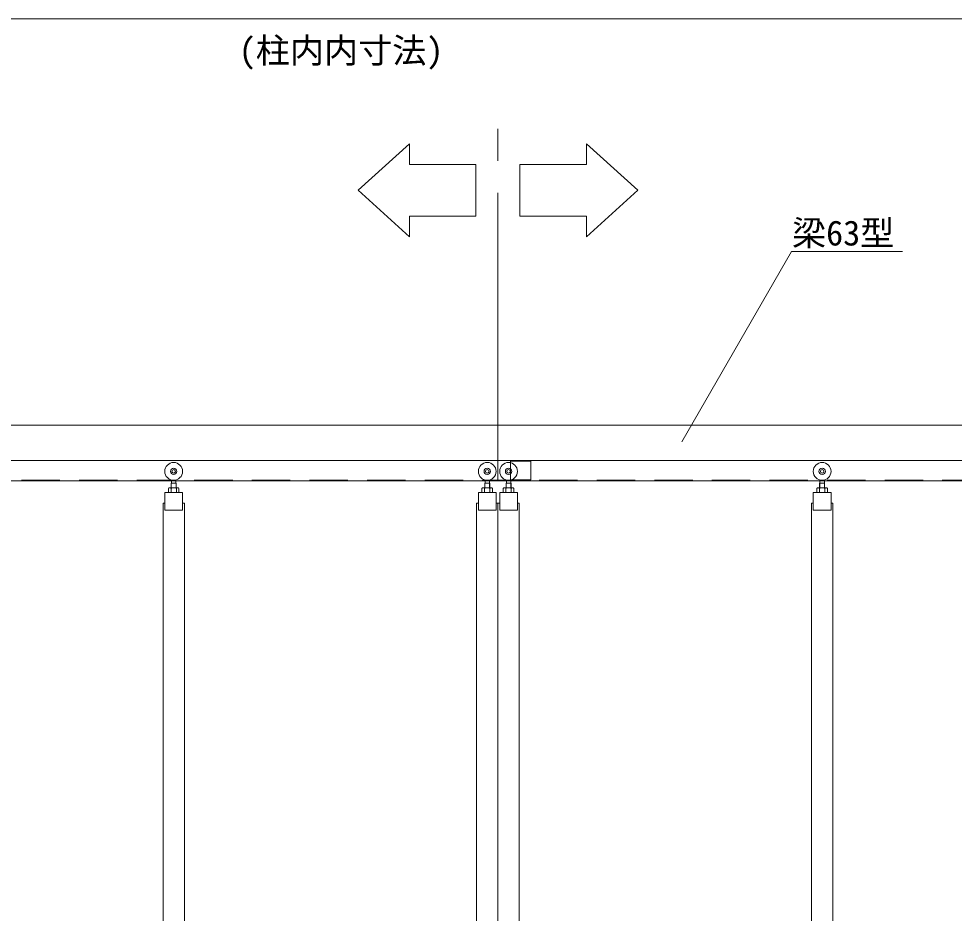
# Model space of a CAD drawing. Units: millimetres, scale not verified. Extents: x -10062 to 10062, y -16938 to 16938.
# Drawn here: x -4269 to -1638, y 9351 to 11868 of the extents above; entities that cross this region are included whole.
import ezdxf
from ezdxf.enums import TextEntityAlignment as Align

# ---------------------------------------------------------------- set-up
doc = ezdxf.new("R2010")
doc.units = ezdxf.units.MM
doc.header["$LTSCALE"] = 90
doc.linetypes.add('CHAIN2', pattern=[12, 9, -1, 1, -1])
doc.linetypes.add('DASHED1', pattern=[1.8, 1.2, -0.6])
for name, color, linetype, lineweight in [('0-C_寸法', 134, 'Continuous', 18), ('1-1_中央走行棒', 134, 'Continuous', 18), ('1-2_中央走行棒右', 134, 'Continuous', 18), ('1-3_中央走行棒左', 134, 'Continuous', 18), ('1-6_通芯', 134, 'CHAIN2', 18), ('1-B_文字', 134, 'Continuous', 18), ('2-0_梁63', 134, 'Continuous', 18)]:
    doc.layers.add(name, color=color, linetype=linetype, lineweight=lineweight)
doc.styles.add('ＭＳ ゴシック', font='')
doc.styles.get('ＭＳ ゴシック').set_extended_font_data('MS Gothic')

msp = doc.modelspace()

# ---------------------------------------------------------------- linework, layer by layer
at = {"layer": '0-C_寸法'}
msp.add_line((-6457.5, 11867.5), (-267.5, 11867.5), dxfattribs=at)
at = {"layer": '1-1_中央走行棒'}
for p, q in [((-3840.2, 10548.06), (-3840.2, 10561.1)), ((-3839.75, 10561.1), (-3839.75, 10569.9)), ((-3827.25, 10561.1), (-3827.25, 10569.9)), ((-3826.8, 10548.06), (-3826.8, 10561.1)), ((-2016.2, 10548.06), (-2016.2, 10561.1)), ((-2015.75, 10561.1), (-2015.75, 10569.9)), ((-2003.25, 10561.1), (-2003.25, 10569.9)), ((-2002.8, 10548.06), (-2002.8, 10561.1)), ((-3844.63, 10548.06), (-3822.37, 10548.06)), ((-3844.63, 10548.06), (-3841, 10548.06)), ((-3841.43, 10548.06), (-3841.43, 10548.1)), ((-3841, 10546.06), (-3841, 10535.06)), ((-3826, 10548.06), (-3822.37, 10548.06)), ((-3826, 10546.06), (-3826, 10535.06)), ((-3825.56, 10548.06), (-3825.56, 10548.1)), ((-2020.63, 10548.06), (-1998.38, 10548.06)), ((-2020.63, 10548.06), (-2017, 10548.06)), ((-2017.44, 10548.06), (-2017.44, 10548.1)), ((-2017, 10546.06), (-2017, 10535.06)), ((-2002, 10548.06), (-1998.38, 10548.06)), ((-2002, 10546.06), (-2002, 10535.06)), ((-2001.56, 10548.06), (-2001.56, 10548.1))]:
    msp.add_line(p, q, dxfattribs=at)
for points in [[(-3841.43, 10548.1), (-3840.5, 10548.1), (-3840.5, 10561.1), (-3833.5, 10561.1)], [(-3825.56, 10548.1), (-3826.5, 10548.1), (-3826.5, 10561.1), (-3833.5, 10561.1)], [(-2017.44, 10548.1), (-2016.5, 10548.1), (-2016.5, 10561.1), (-2009.5, 10561.1)], [(-2001.56, 10548.1), (-2002.5, 10548.1), (-2002.5, 10561.1), (-2009.5, 10561.1)], [(-3818.75, 10546.06), (-3818.75, 10535.06), (-3848.25, 10535.06), (-3848.25, 10546.06)], [(-1994.75, 10546.06), (-1994.75, 10535.06), (-2024.25, 10535.06), (-2024.25, 10546.06)], [(-3858.5, 10505.06), (-3863.5, 10505.06), (-3863.5, 9173.06)], [(-3803.5, 9173.06), (-3803.5, 10505.06), (-3808.5, 10505.06)], [(-2034.5, 10505.06), (-2039.5, 10505.06), (-2039.5, 9173.06)], [(-1979.5, 9173.06), (-1979.5, 10505.06), (-1984.5, 10505.06)]]:
    msp.add_lwpolyline(points, dxfattribs=at)
for points in [[(-3858.5, 10485.06), (-3808.5, 10485.06), (-3808.5, 10535.06), (-3858.5, 10535.06)], [(-2034.5, 10485.06), (-1984.5, 10485.06), (-1984.5, 10535.06), (-2034.5, 10535.06)]]:
    msp.add_lwpolyline(points, close=True, dxfattribs=at)
for centre, radius in [((-3833.5, 10594.1), 25), ((-2009.5, 10594.1), 25), ((-3833.5, 10594.1), 9), ((-3833.5, 10594.1), 5), ((-2009.5, 10594.1), 9), ((-2009.5, 10594.1), 5)]:
    msp.add_circle(centre, radius, dxfattribs=at)
for centre, radius, start, end in [((-3844.63, 10543.78), 4.28, 32.227, 147.773), ((-3833.5, 10533), 15.07, 60.137, 119.863), ((-3822.37, 10543.78), 4.28, 32.227, 147.773), ((-2020.63, 10543.78), 4.28, 32.227, 147.773), ((-2009.5, 10533), 15.07, 60.137, 119.863), ((-1998.38, 10543.78), 4.28, 32.227, 147.773)]:
    msp.add_arc(centre, radius, start, end, dxfattribs=at)
at = {"layer": '1-2_中央走行棒右'}
for p, q in [((-2898.2, 10548.06), (-2898.2, 10561.1)), ((-2897.75, 10561.1), (-2897.75, 10569.9)), ((-2885.25, 10561.1), (-2885.25, 10569.9)), ((-2884.8, 10548.06), (-2884.8, 10561.1)), ((-2902.63, 10548.06), (-2880.38, 10548.06)), ((-2902.63, 10548.06), (-2899, 10548.06)), ((-2899.44, 10548.06), (-2899.44, 10548.1)), ((-2899, 10546.06), (-2899, 10535.06)), ((-2884, 10548.06), (-2880.38, 10548.06)), ((-2884, 10546.06), (-2884, 10535.06)), ((-2883.56, 10548.06), (-2883.56, 10548.1))]:
    msp.add_line(p, q, dxfattribs=at)
for points in [[(-2899.44, 10548.1), (-2898.5, 10548.1), (-2898.5, 10561.1), (-2891.5, 10561.1)], [(-2883.56, 10548.1), (-2884.5, 10548.1), (-2884.5, 10561.1), (-2891.5, 10561.1)], [(-2876.75, 10546.06), (-2876.75, 10535.06), (-2906.25, 10535.06), (-2906.25, 10546.06)], [(-2916.5, 10505.06), (-2921.5, 10505.06), (-2921.5, 9085.06)], [(-2861.5, 9173.06), (-2861.5, 10505.06), (-2866.5, 10505.06)]]:
    msp.add_lwpolyline(points, dxfattribs=at)
msp.add_lwpolyline([(-2916.5, 10485.06), (-2866.5, 10485.06), (-2866.5, 10535.06), (-2916.5, 10535.06)], close=True, dxfattribs=at)
for radius in [25, 9, 5]:
    msp.add_circle((-2891.5, 10594.1), radius, dxfattribs=at)
for centre, radius, start, end in [((-2902.63, 10543.78), 4.28, 32.227, 147.773), ((-2891.5, 10533), 15.07, 60.137, 119.863), ((-2880.38, 10543.78), 4.28, 32.227, 147.773)]:
    msp.add_arc(centre, radius, start, end, dxfattribs=at)
at = {"layer": '1-3_中央走行棒左'}
for p, q in [((-2958.2, 10548.06), (-2958.2, 10561.1)), ((-2957.75, 10561.1), (-2957.75, 10569.9)), ((-2945.25, 10561.1), (-2945.25, 10569.9)), ((-2944.8, 10548.06), (-2944.8, 10561.1)), ((-2962.63, 10548.06), (-2940.37, 10548.06)), ((-2962.63, 10548.06), (-2959, 10548.06)), ((-2959.43, 10548.06), (-2959.43, 10548.1)), ((-2959, 10546.06), (-2959, 10535.06)), ((-2944, 10548.06), (-2940.37, 10548.06)), ((-2944, 10546.06), (-2944, 10535.06)), ((-2943.57, 10548.06), (-2943.57, 10548.1))]:
    msp.add_line(p, q, dxfattribs=at)
for points in [[(-2959.43, 10548.1), (-2958.5, 10548.1), (-2958.5, 10561.1), (-2951.5, 10561.1)], [(-2943.57, 10548.1), (-2944.5, 10548.1), (-2944.5, 10561.1), (-2951.5, 10561.1)], [(-2936.75, 10546.06), (-2936.75, 10535.06), (-2966.25, 10535.06), (-2966.25, 10546.06)], [(-2976.5, 10505.06), (-2981.5, 10505.06), (-2981.5, 9173.06)], [(-2921.5, 9085.06), (-2921.5, 10505.06), (-2926.5, 10505.06)]]:
    msp.add_lwpolyline(points, dxfattribs=at)
msp.add_lwpolyline([(-2976.5, 10485.06), (-2926.5, 10485.06), (-2926.5, 10535.06), (-2976.5, 10535.06)], close=True, dxfattribs=at)
for radius in [25, 9, 5]:
    msp.add_circle((-2951.5, 10594.1), radius, dxfattribs=at)
for centre, radius, start, end in [((-2962.63, 10543.78), 4.28, 32.227, 147.773), ((-2951.5, 10533), 15.07, 60.137, 119.863), ((-2940.37, 10543.78), 4.28, 32.227, 147.773)]:
    msp.add_arc(centre, radius, start, end, dxfattribs=at)
at = {"layer": '1-6_通芯'}
msp.add_line((-2921.5, 10567.5), (-2921.5, 11595.07), dxfattribs=at)
at = {"layer": '1-B_文字'}
msp.add_line((-2095.22, 11212.5), (-1783.71, 11212.5), dxfattribs=at)
for points in [[(-3314.66, 11384.96), (-3170.25, 11515.73), (-3170.25, 11457.83), (-2983.61, 11457.83), (-2983.61, 11311.81), (-3170.25, 11311.81), (-3170.25, 11253.91)], [(-2528.33, 11384.96), (-2672.75, 11515.73), (-2672.75, 11457.83), (-2859.39, 11457.83), (-2859.39, 11311.81), (-2672.75, 11311.81), (-2672.75, 11253.91)]]:
    msp.add_lwpolyline(points, close=True, dxfattribs=at)
msp.add_lwpolyline([(-2404.39, 10677.62), (-2095.58, 11212.5), (-2095.22, 11212.5)], dxfattribs=at)
at = {"layer": '2-0_梁63'}
for p, q in [((-2857.5, 10624.5), (-6212.5, 10624.5)), ((-6212.5, 10624.5), (-512.5, 10624.5)), ((-2828.5, 10622.9), (-2886.5, 10622.9)), ((-512.5, 10624.5), (-2857.5, 10624.5))]:
    msp.add_line(p, q, dxfattribs=at)
at = {"layer": '2-0_梁63', "linetype": 'DASHED1'}
for p, q in [((-2857.5, 10569.1), (-6457.5, 10569.1)), ((-267.5, 10569.1), (-2857.5, 10569.1))]:
    msp.add_line(p, q, dxfattribs=at)
at = {"layer": '2-0_梁63'}
for points in [[(-112.5, 10624.5), (-112.5, 10724.5), (-6612.5, 10724.5), (-6612.5, 10624.5)], [(-6269.5, 10567.5), (-2857.5, 10567.5), (-2857.5, 10570.5)], [(-2857.5, 10570.5), (-2857.5, 10567.5), (-455.5, 10567.5)]]:
    msp.add_lwpolyline(points, dxfattribs=at)
msp.add_lwpolyline([(-2886.5, 10570.5), (-2828.5, 10570.5), (-2828.5, 10624.5), (-2886.5, 10624.5)], close=True, dxfattribs=at)

# ---------------------------------------------------------------- texts
at = {"layer": '0-C_寸法', "style": 'ＭＳ ゴシック'}
msp.add_text('(柱内内寸法)', height=70.38, dxfattribs=at).set_placement((-3650.5, 11721.9), align=Align.BOTTOM_LEFT)
at = {"layer": '1-B_文字', "style": 'ＭＳ ゴシック'}
msp.add_text('梁63型', height=70.38, dxfattribs=at).set_placement((-2094.21, 11208.4), align=Align.BOTTOM_LEFT)

doc.saveas('drawing.dxf')
